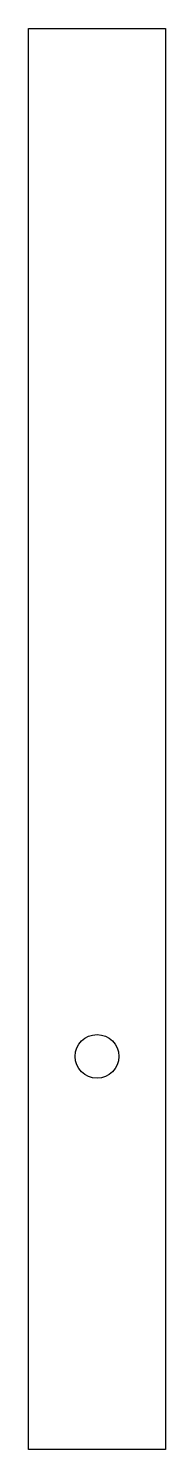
# Model space of a CAD drawing. Header units: millimetres. Extents: x -188 to -183, y -6.5 to 45.6.
import ezdxf

# ---------------------------------------------------------------- set-up
doc = ezdxf.new("R2010")
doc.units = ezdxf.units.MM

msp = doc.modelspace()

# ---------------------------------------------------------------- linework, layer by layer
msp.add_lwpolyline([(-188, 45.564), (-183, 45.564), (-183, -6.538), (-188, -6.538)], close=True)
msp.add_circle((-185.5, 7.877), 0.8)

doc.saveas('drawing.dxf')
